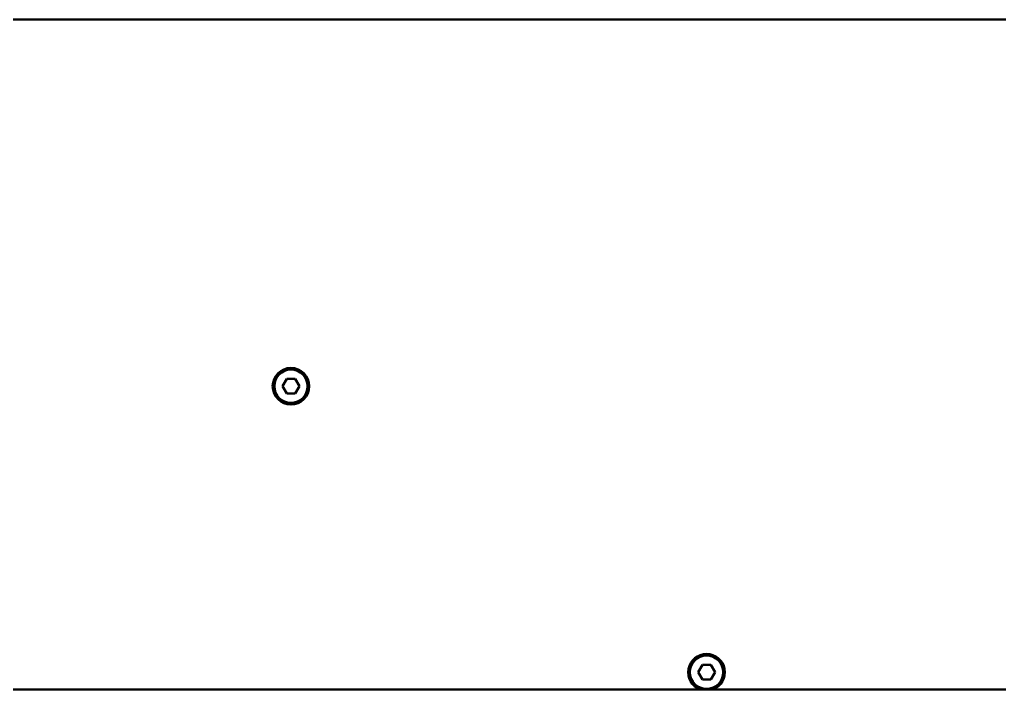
# Model space of a CAD drawing. Header units: millimetres. Extents: x 100 to 5488, y 100 to 4218.
# Drawn here: x 1776.1 to 1976.5, y 2219.7 to 2356.7 of the extents above; entities that cross this region are included whole.
import ezdxf

# ---------------------------------------------------------------- set-up
doc = ezdxf.new("R2010")
doc.units = ezdxf.units.MM
doc.header["$LTSCALE"] = 20
doc.layers.add('Visible (ANSI)', color=7, linetype='Continuous', lineweight=50)

msp = doc.modelspace()

# ---------------------------------------------------------------- linework, layer by layer
at = {"layer": 'Visible (ANSI)'}
for p, q in [((1605.613, 2356.741), (2557.613, 2356.741)), ((1830.747, 2283.241), (1829.881, 2281.741)), ((1830.747, 2283.241), (1832.479, 2283.241)), ((1833.345, 2281.741), (1832.479, 2283.241)), ((1829.881, 2281.741), (1830.747, 2280.241)), ((1832.479, 2280.241), (1833.345, 2281.741)), ((1832.479, 2280.241), (1830.747, 2280.241)), ((1915.747, 2224.741), (1914.881, 2223.241)), ((1915.747, 2224.741), (1917.479, 2224.741)), ((1918.345, 2223.241), (1917.479, 2224.741)), ((1914.881, 2223.241), (1915.747, 2221.741)), ((1917.479, 2221.741), (1918.345, 2223.241)), ((1917.479, 2221.741), (1915.747, 2221.741)), ((1752.959, 2219.741), (1915.266, 2219.741)), ((1915.28, 2219.741), (1917.946, 2219.741)), ((1917.959, 2219.741), (2080.266, 2219.741))]:
    msp.add_line(p, q, dxfattribs=at)
for centre, radius in [((1831.613, 2281.741), 3.75), ((1831.613, 2281.741), 3.4), ((1916.613, 2223.241), 3.4)]:
    msp.add_circle(centre, radius, dxfattribs=at)
for start, end in [(291.03947, 248.96053), (248.96053, 249.16417), (290.83583, 291.03947)]:
    msp.add_arc((1916.613, 2223.241), 3.75, start, end, dxfattribs=at)

doc.saveas('drawing.dxf')
